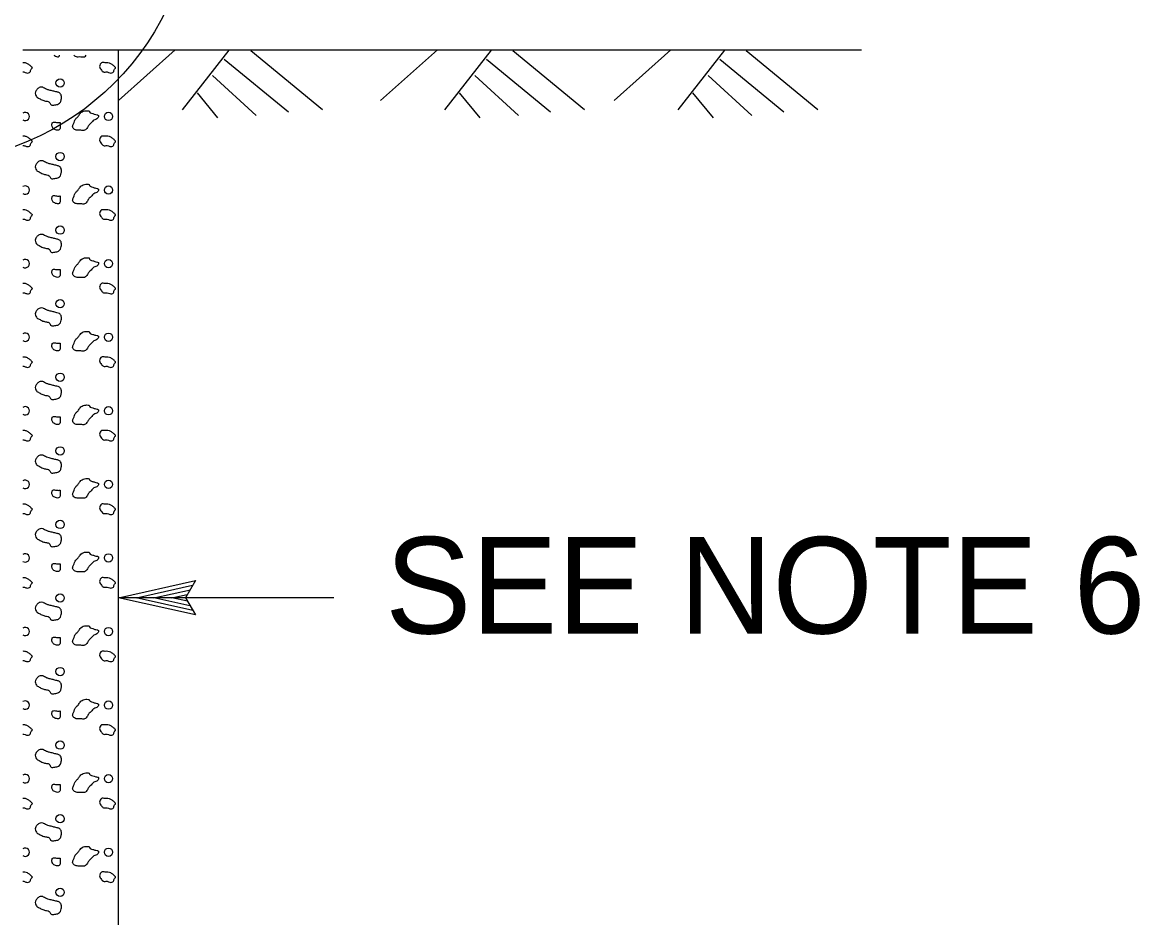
# Model space of a CAD drawing. Extents: x -894 to 866, y -476 to 714.
# Drawn here: x -124.4 to -37.5, y 225.8 to 295.3 of the extents above; entities that cross this region are included whole.
import ezdxf

# ---------------------------------------------------------------- set-up
doc = ezdxf.new("R2010")
doc.units = 0
for name, color, linetype in [('56 Stage 3 Anno', 7, 'Continuous'), ('57 Undefined', 7, 'Continuous'), ('59 Sndwall Anno', 7, 'Continuous'), ('60 Nongeo Data', 7, 'Continuous')]:
    doc.layers.add(name, color=color, linetype=linetype)

msp = doc.modelspace()

# ---------------------------------------------------------------- linework, layer by layer
at = {"layer": '56 Stage 3 Anno'}
for p, q in [((-116.918, 250.613), (-110.918, 251.943)), ((-110.918, 251.943), (-111.718, 250.613)), ((-110.918, 251.943), (-110.918, 251.943)), ((-115.527, 250.616), (-111.153, 251.584)), ((-114.155, 250.61), (-111.33, 251.237)), ((-100.188, 250.613), (-116.918, 250.613)), ((-110.918, 249.273), (-116.918, 250.613)), ((-116.918, 250.613), (-116.918, 250.613)), ((-111.135, 249.628), (-115.538, 250.612)), ((-111.368, 249.988), (-114.155, 250.61)), ((-112.774, 250.61), (-111.565, 250.877)), ((-111.544, 250.335), (-112.774, 250.61)), ((-111.718, 250.613), (-110.918, 249.273)), ((-110.918, 249.273), (-110.918, 249.273))]:
    msp.add_line(p, q, dxfattribs=at)
at = {"layer": '59 Sndwall Anno'}
for centre in [(-121.452, 290.611), (-117.691, 288.007), (-121.452, 284.895), (-117.691, 282.29), (-121.452, 279.178), (-117.691, 276.573), (-121.452, 273.461), (-117.691, 270.856), (-121.452, 267.744), (-117.691, 265.139), (-121.452, 262.027), (-117.691, 259.423), (-121.452, 256.311), (-117.691, 253.706), (-121.452, 250.594), (-117.691, 247.989), (-121.452, 244.877), (-117.691, 242.272), (-121.452, 239.16), (-117.691, 236.556), (-121.452, 233.443), (-117.691, 230.839), (-121.452, 227.727)]:
    msp.add_circle(centre, 0.323, dxfattribs=at)
for centre in [(-124.163, 288.007), (-124.163, 282.29), (-124.163, 276.573), (-124.163, 270.856), (-124.163, 265.139), (-124.163, 259.423), (-124.163, 253.706), (-124.163, 247.989), (-124.163, 242.272), (-124.163, 236.556), (-124.163, 230.839)]:
    msp.add_arc(centre, 0.323, 235.51906, 124.48094, dxfattribs=at)
for points in [[(-121.939, 292.778), (-121.809, 292.691), (-121.521, 292.691), (-121.5, 292.778)], [(-120.373, 292.778), (-120.337, 292.724), (-120.049, 292.652), (-119.834, 292.652), (-119.546, 292.652), (-119.42, 292.778)], [(-123.611, 291.8), (-123.774, 291.966), (-123.989, 292.11), (-124.205, 292.182), (-124.346, 292.182)], [(-124.346, 291.463), (-124.277, 291.463), (-124.061, 291.392), (-123.774, 291.463), (-123.702, 291.679), (-123.63, 291.751), (-123.611, 291.811)], [(-117.14, 291.8), (-117.302, 291.966), (-117.518, 292.11), (-117.733, 292.182), (-117.949, 292.182), (-118.236, 292.182), (-118.38, 291.895), (-118.236, 291.607), (-118.092, 291.463), (-117.805, 291.463), (-117.59, 291.392), (-117.302, 291.463), (-117.231, 291.679), (-117.159, 291.751), (-117.139, 291.811)], [(-122.795, 290.272), (-123.011, 290.272), (-123.226, 290.128), (-123.37, 289.913), (-123.298, 289.553), (-123.083, 289.409), (-122.795, 289.266), (-122.508, 289.194), (-122.292, 289.122), (-122.149, 288.907), (-121.862, 288.907), (-121.574, 288.978), (-121.431, 289.122), (-121.359, 289.338), (-121.359, 289.625), (-121.502, 289.841), (-121.718, 289.913), (-122.005, 289.985), (-122.292, 290.056), (-122.508, 290.128), (-122.806, 290.288)], [(-119.187, 288.444), (-119.546, 288.444), (-119.905, 288.228), (-120.049, 288.013), (-120.193, 287.869), (-120.337, 287.654), (-120.408, 287.438), (-120.48, 287.222), (-120.337, 287.007), (-120.049, 286.935), (-119.834, 286.935), (-119.546, 286.935), (-119.331, 287.151), (-119.187, 287.366), (-119.044, 287.51), (-118.828, 287.726), (-118.541, 287.869), (-118.469, 288.085), (-118.684, 288.157), (-118.9, 288.228), (-119.115, 288.3), (-119.187, 288.444)], [(-121.449, 287.55), (-121.737, 287.55), (-122.024, 287.55), (-122.096, 287.334), (-122.024, 287.119), (-121.809, 286.975), (-121.521, 286.975), (-121.449, 287.262), (-121.449, 287.478), (-121.449, 287.55)], [(-123.611, 286.083), (-123.774, 286.25), (-123.989, 286.393), (-124.205, 286.465), (-124.346, 286.465)], [(-124.346, 285.747), (-124.277, 285.747), (-124.061, 285.675), (-123.774, 285.747), (-123.702, 285.962), (-123.63, 286.034), (-123.611, 286.095)], [(-117.14, 286.083), (-117.302, 286.25), (-117.518, 286.393), (-117.733, 286.465), (-117.949, 286.465), (-118.236, 286.465), (-118.38, 286.178), (-118.236, 285.891), (-118.092, 285.747), (-117.805, 285.747), (-117.59, 285.675), (-117.302, 285.747), (-117.231, 285.962), (-117.159, 286.034), (-117.139, 286.095)], [(-122.795, 284.555), (-123.011, 284.555), (-123.226, 284.411), (-123.37, 284.196), (-123.298, 283.837), (-123.083, 283.693), (-122.795, 283.549), (-122.508, 283.477), (-122.292, 283.406), (-122.149, 283.19), (-121.862, 283.19), (-121.574, 283.262), (-121.431, 283.406), (-121.359, 283.621), (-121.359, 283.908), (-121.502, 284.124), (-121.718, 284.196), (-122.005, 284.268), (-122.292, 284.34), (-122.508, 284.411), (-122.806, 284.571)], [(-119.187, 282.727), (-119.546, 282.727), (-119.905, 282.512), (-120.049, 282.296), (-120.193, 282.152), (-120.337, 281.937), (-120.408, 281.721), (-120.48, 281.506), (-120.337, 281.29), (-120.049, 281.218), (-119.834, 281.218), (-119.546, 281.218), (-119.331, 281.434), (-119.187, 281.65), (-119.044, 281.793), (-118.828, 282.009), (-118.541, 282.152), (-118.469, 282.368), (-118.684, 282.44), (-118.9, 282.512), (-119.115, 282.584), (-119.187, 282.727)], [(-121.449, 281.833), (-121.737, 281.833), (-122.024, 281.833), (-122.096, 281.617), (-122.024, 281.402), (-121.809, 281.258), (-121.521, 281.258), (-121.449, 281.545), (-121.449, 281.761), (-121.449, 281.833)], [(-123.611, 280.367), (-123.774, 280.533), (-123.989, 280.677), (-124.205, 280.748), (-124.346, 280.748)], [(-117.14, 280.367), (-117.302, 280.533), (-117.518, 280.677), (-117.733, 280.748), (-117.949, 280.748), (-118.236, 280.748), (-118.38, 280.461), (-118.236, 280.174), (-118.092, 280.03), (-117.805, 280.03), (-117.59, 279.958), (-117.302, 280.03), (-117.231, 280.246), (-117.159, 280.317), (-117.139, 280.378)], [(-124.346, 280.03), (-124.277, 280.03), (-124.061, 279.958), (-123.774, 280.03), (-123.702, 280.246), (-123.63, 280.317), (-123.611, 280.378)], [(-122.795, 278.838), (-123.011, 278.838), (-123.226, 278.695), (-123.37, 278.479), (-123.298, 278.12), (-123.083, 277.976), (-122.795, 277.832), (-122.508, 277.76), (-122.292, 277.689), (-122.149, 277.473), (-121.862, 277.473), (-121.574, 277.545), (-121.431, 277.689), (-121.359, 277.904), (-121.359, 278.192), (-121.502, 278.407), (-121.718, 278.479), (-122.005, 278.551), (-122.292, 278.623), (-122.508, 278.695), (-122.806, 278.854)], [(-119.187, 277.011), (-119.546, 277.011), (-119.905, 276.795), (-120.049, 276.579), (-120.193, 276.435), (-120.337, 276.22), (-120.408, 276.004), (-120.48, 275.789), (-120.337, 275.573), (-120.049, 275.502), (-119.834, 275.502), (-119.546, 275.502), (-119.331, 275.717), (-119.187, 275.933), (-119.044, 276.076), (-118.828, 276.292), (-118.541, 276.435), (-118.469, 276.651), (-118.684, 276.723), (-118.9, 276.795), (-119.115, 276.867), (-119.187, 277.011)], [(-121.449, 276.116), (-121.737, 276.116), (-122.024, 276.116), (-122.096, 275.9), (-122.024, 275.685), (-121.809, 275.541), (-121.521, 275.541), (-121.449, 275.828), (-121.449, 276.044), (-121.449, 276.116)], [(-123.611, 274.65), (-123.774, 274.816), (-123.989, 274.96), (-124.205, 275.032), (-124.346, 275.032)], [(-124.346, 274.313), (-124.277, 274.313), (-124.061, 274.241), (-123.774, 274.313), (-123.702, 274.529), (-123.63, 274.6), (-123.611, 274.661)], [(-117.14, 274.65), (-117.302, 274.816), (-117.518, 274.96), (-117.733, 275.032), (-117.949, 275.032), (-118.236, 275.032), (-118.38, 274.745), (-118.236, 274.457), (-118.092, 274.313), (-117.805, 274.313), (-117.59, 274.241), (-117.302, 274.313), (-117.231, 274.529), (-117.159, 274.6), (-117.139, 274.661)], [(-122.795, 273.122), (-123.011, 273.122), (-123.226, 272.978), (-123.37, 272.762), (-123.298, 272.403), (-123.083, 272.259), (-122.795, 272.115), (-122.508, 272.044), (-122.292, 271.972), (-122.149, 271.756), (-121.862, 271.756), (-121.574, 271.828), (-121.431, 271.972), (-121.359, 272.187), (-121.359, 272.475), (-121.502, 272.691), (-121.718, 272.762), (-122.005, 272.834), (-122.292, 272.906), (-122.508, 272.978), (-122.806, 273.138)], [(-119.187, 271.294), (-119.546, 271.294), (-119.905, 271.078), (-120.049, 270.863), (-120.193, 270.719), (-120.337, 270.503), (-120.408, 270.288), (-120.48, 270.072), (-120.337, 269.857), (-120.049, 269.785), (-119.834, 269.785), (-119.546, 269.785), (-119.331, 270), (-119.187, 270.216), (-119.044, 270.36), (-118.828, 270.575), (-118.541, 270.719), (-118.469, 270.934), (-118.684, 271.006), (-118.9, 271.078), (-119.115, 271.15), (-119.187, 271.294)], [(-121.449, 270.399), (-121.737, 270.399), (-122.024, 270.399), (-122.096, 270.184), (-122.024, 269.968), (-121.809, 269.824), (-121.521, 269.824), (-121.449, 270.112), (-121.449, 270.327), (-121.449, 270.399)], [(-123.611, 268.933), (-123.774, 269.099), (-123.989, 269.243), (-124.205, 269.315), (-124.346, 269.315)], [(-117.14, 268.933), (-117.302, 269.099), (-117.518, 269.243), (-117.733, 269.315), (-117.949, 269.315), (-118.236, 269.315), (-118.38, 269.028), (-118.236, 268.74), (-118.092, 268.596), (-117.805, 268.596), (-117.59, 268.524), (-117.302, 268.596), (-117.231, 268.812), (-117.159, 268.884), (-117.139, 268.944)], [(-124.346, 268.596), (-124.277, 268.596), (-124.061, 268.524), (-123.774, 268.596), (-123.702, 268.812), (-123.63, 268.884), (-123.611, 268.944)], [(-122.795, 267.405), (-123.011, 267.405), (-123.226, 267.261), (-123.37, 267.045), (-123.298, 266.686), (-123.083, 266.543), (-122.795, 266.399), (-122.508, 266.327), (-122.292, 266.255), (-122.149, 266.039), (-121.862, 266.039), (-121.574, 266.111), (-121.431, 266.255), (-121.359, 266.471), (-121.359, 266.758), (-121.502, 266.974), (-121.718, 267.045), (-122.005, 267.117), (-122.292, 267.189), (-122.508, 267.261), (-122.806, 267.421)], [(-119.187, 265.577), (-119.546, 265.577), (-119.905, 265.361), (-120.049, 265.146), (-120.193, 265.002), (-120.337, 264.786), (-120.408, 264.571), (-120.48, 264.356), (-120.337, 264.14), (-120.049, 264.068), (-119.834, 264.068), (-119.546, 264.068), (-119.331, 264.284), (-119.187, 264.499), (-119.044, 264.643), (-118.828, 264.858), (-118.541, 265.002), (-118.469, 265.218), (-118.684, 265.289), (-118.9, 265.361), (-119.115, 265.433), (-119.187, 265.577)], [(-121.449, 264.682), (-121.737, 264.682), (-122.024, 264.682), (-122.096, 264.467), (-122.024, 264.251), (-121.809, 264.108), (-121.521, 264.108), (-121.449, 264.395), (-121.449, 264.611), (-121.449, 264.682)], [(-123.611, 263.216), (-123.774, 263.383), (-123.989, 263.526), (-124.205, 263.598), (-124.346, 263.598)], [(-124.346, 262.88), (-124.277, 262.88), (-124.061, 262.808), (-123.774, 262.88), (-123.702, 263.095), (-123.63, 263.167), (-123.611, 263.227)], [(-117.14, 263.216), (-117.302, 263.383), (-117.518, 263.526), (-117.733, 263.598), (-117.949, 263.598), (-118.236, 263.598), (-118.38, 263.311), (-118.236, 263.023), (-118.092, 262.88), (-117.805, 262.88), (-117.59, 262.808), (-117.302, 262.88), (-117.231, 263.095), (-117.159, 263.167), (-117.139, 263.227)], [(-122.795, 261.688), (-123.011, 261.688), (-123.226, 261.544), (-123.37, 261.329), (-123.298, 260.969), (-123.083, 260.826), (-122.795, 260.682), (-122.508, 260.61), (-122.292, 260.538), (-122.149, 260.322), (-121.862, 260.322), (-121.574, 260.394), (-121.431, 260.538), (-121.359, 260.754), (-121.359, 261.041), (-121.502, 261.257), (-121.718, 261.329), (-122.005, 261.4), (-122.292, 261.473), (-122.508, 261.544), (-122.806, 261.704)], [(-119.187, 259.86), (-119.546, 259.86), (-119.905, 259.644), (-120.049, 259.429), (-120.193, 259.285), (-120.337, 259.07), (-120.408, 258.854), (-120.48, 258.639), (-120.337, 258.423), (-120.049, 258.351), (-119.834, 258.351), (-119.546, 258.351), (-119.331, 258.567), (-119.187, 258.782), (-119.044, 258.926), (-118.828, 259.141), (-118.541, 259.285), (-118.469, 259.501), (-118.684, 259.572), (-118.9, 259.644), (-119.115, 259.717), (-119.187, 259.86)], [(-121.449, 258.966), (-121.737, 258.966), (-122.024, 258.966), (-122.096, 258.75), (-122.024, 258.534), (-121.809, 258.391), (-121.521, 258.391), (-121.449, 258.678), (-121.449, 258.894), (-121.449, 258.966)], [(-123.611, 257.5), (-123.774, 257.666), (-123.989, 257.81), (-124.205, 257.882), (-124.346, 257.882)], [(-124.346, 257.163), (-124.277, 257.163), (-124.061, 257.091), (-123.774, 257.163), (-123.702, 257.378), (-123.63, 257.45), (-123.611, 257.51)], [(-117.14, 257.5), (-117.302, 257.666), (-117.518, 257.81), (-117.733, 257.882), (-117.949, 257.882), (-118.236, 257.882), (-118.38, 257.594), (-118.236, 257.306), (-118.092, 257.163), (-117.805, 257.163), (-117.59, 257.091), (-117.302, 257.163), (-117.231, 257.378), (-117.159, 257.45), (-117.139, 257.51)], [(-122.795, 255.971), (-123.011, 255.971), (-123.226, 255.828), (-123.37, 255.612), (-123.298, 255.252), (-123.083, 255.109), (-122.795, 254.965), (-122.508, 254.893), (-122.292, 254.821), (-122.149, 254.606), (-121.862, 254.606), (-121.574, 254.678), (-121.431, 254.821), (-121.359, 255.037), (-121.359, 255.325), (-121.502, 255.54), (-121.718, 255.612), (-122.005, 255.684), (-122.292, 255.756), (-122.508, 255.828), (-122.806, 255.987)], [(-119.187, 254.143), (-119.546, 254.143), (-119.905, 253.928), (-120.049, 253.712), (-120.193, 253.569), (-120.337, 253.353), (-120.408, 253.137), (-120.48, 252.922), (-120.337, 252.706), (-120.049, 252.634), (-119.834, 252.634), (-119.546, 252.634), (-119.331, 252.85), (-119.187, 253.065), (-119.044, 253.209), (-118.828, 253.425), (-118.541, 253.569), (-118.469, 253.784), (-118.684, 253.856), (-118.9, 253.928), (-119.115, 254), (-119.187, 254.143)], [(-121.449, 253.249), (-121.737, 253.249), (-122.024, 253.249), (-122.096, 253.033), (-122.024, 252.818), (-121.809, 252.674), (-121.521, 252.674), (-121.449, 252.962), (-121.449, 253.177), (-121.449, 253.249)], [(-123.611, 251.783), (-123.774, 251.949), (-123.989, 252.093), (-124.205, 252.165), (-124.346, 252.165)], [(-117.14, 251.783), (-117.302, 251.949), (-117.518, 252.093), (-117.733, 252.165), (-117.949, 252.165), (-118.236, 252.165), (-118.38, 251.877), (-118.236, 251.59), (-118.092, 251.446), (-117.805, 251.446), (-117.59, 251.374), (-117.302, 251.446), (-117.231, 251.662), (-117.159, 251.734), (-117.139, 251.794)], [(-124.346, 251.446), (-124.277, 251.446), (-124.061, 251.374), (-123.774, 251.446), (-123.702, 251.662), (-123.63, 251.734), (-123.611, 251.794)], [(-122.795, 250.254), (-123.011, 250.254), (-123.226, 250.111), (-123.37, 249.895), (-123.298, 249.536), (-123.083, 249.392), (-122.795, 249.249), (-122.508, 249.176), (-122.292, 249.105), (-122.149, 248.889), (-121.862, 248.889), (-121.574, 248.961), (-121.431, 249.105), (-121.359, 249.32), (-121.359, 249.608), (-121.502, 249.823), (-121.718, 249.895), (-122.005, 249.967), (-122.292, 250.039), (-122.508, 250.111), (-122.806, 250.27)], [(-119.187, 248.426), (-119.546, 248.426), (-119.905, 248.211), (-120.049, 247.995), (-120.193, 247.852), (-120.337, 247.636), (-120.408, 247.421), (-120.48, 247.205), (-120.337, 246.989), (-120.049, 246.917), (-119.834, 246.917), (-119.546, 246.917), (-119.331, 247.133), (-119.187, 247.349), (-119.044, 247.492), (-118.828, 247.708), (-118.541, 247.852), (-118.469, 248.067), (-118.684, 248.139), (-118.9, 248.211), (-119.115, 248.283), (-119.187, 248.426)], [(-121.449, 247.532), (-121.737, 247.532), (-122.024, 247.532), (-122.096, 247.317), (-122.024, 247.101), (-121.809, 246.957), (-121.521, 246.957), (-121.449, 247.245), (-121.449, 247.46), (-121.449, 247.532)], [(-123.611, 246.066), (-123.774, 246.232), (-123.989, 246.376), (-124.205, 246.448), (-124.346, 246.448)], [(-124.346, 245.729), (-124.277, 245.729), (-124.061, 245.657), (-123.774, 245.729), (-123.702, 245.945), (-123.63, 246.017), (-123.611, 246.077)], [(-117.14, 246.066), (-117.302, 246.232), (-117.518, 246.376), (-117.733, 246.448), (-117.949, 246.448), (-118.236, 246.448), (-118.38, 246.16), (-118.236, 245.873), (-118.092, 245.729), (-117.805, 245.729), (-117.59, 245.657), (-117.302, 245.729), (-117.231, 245.945), (-117.159, 246.017), (-117.139, 246.077)], [(-122.795, 244.538), (-123.011, 244.538), (-123.226, 244.394), (-123.37, 244.178), (-123.298, 243.819), (-123.083, 243.675), (-122.795, 243.532), (-122.508, 243.46), (-122.292, 243.388), (-122.149, 243.172), (-121.862, 243.172), (-121.574, 243.244), (-121.431, 243.388), (-121.359, 243.604), (-121.359, 243.891), (-121.502, 244.106), (-121.718, 244.178), (-122.005, 244.25), (-122.292, 244.322), (-122.508, 244.394), (-122.806, 244.554)], [(-119.187, 242.71), (-119.546, 242.71), (-119.905, 242.494), (-120.049, 242.278), (-120.193, 242.135), (-120.337, 241.919), (-120.408, 241.704), (-120.48, 241.488), (-120.337, 241.273), (-120.049, 241.201), (-119.834, 241.201), (-119.546, 241.201), (-119.331, 241.416), (-119.187, 241.632), (-119.044, 241.776), (-118.828, 241.991), (-118.541, 242.135), (-118.469, 242.351), (-118.684, 242.422), (-118.9, 242.494), (-119.115, 242.566), (-119.187, 242.71)], [(-121.449, 241.815), (-121.737, 241.815), (-122.024, 241.815), (-122.096, 241.6), (-122.024, 241.384), (-121.809, 241.24), (-121.521, 241.24), (-121.449, 241.528), (-121.449, 241.743), (-121.449, 241.815)], [(-123.611, 240.349), (-123.774, 240.515), (-123.989, 240.659), (-124.205, 240.731), (-124.346, 240.731)], [(-117.14, 240.349), (-117.302, 240.515), (-117.518, 240.659), (-117.733, 240.731), (-117.949, 240.731), (-118.236, 240.731), (-118.38, 240.444), (-118.236, 240.156), (-118.092, 240.012), (-117.805, 240.012), (-117.59, 239.941), (-117.302, 240.012), (-117.231, 240.228), (-117.159, 240.3), (-117.139, 240.36)], [(-124.346, 240.012), (-124.277, 240.012), (-124.061, 239.941), (-123.774, 240.012), (-123.702, 240.228), (-123.63, 240.3), (-123.611, 240.36)], [(-122.795, 238.821), (-123.011, 238.821), (-123.226, 238.677), (-123.37, 238.462), (-123.298, 238.102), (-123.083, 237.958), (-122.795, 237.815), (-122.508, 237.743), (-122.292, 237.671), (-122.149, 237.456), (-121.862, 237.456), (-121.574, 237.527), (-121.431, 237.671), (-121.359, 237.887), (-121.359, 238.174), (-121.502, 238.39), (-121.718, 238.462), (-122.005, 238.534), (-122.292, 238.605), (-122.508, 238.677), (-122.806, 238.837)], [(-119.187, 236.993), (-119.546, 236.993), (-119.905, 236.777), (-120.049, 236.562), (-120.193, 236.418), (-120.337, 236.202), (-120.408, 235.987), (-120.48, 235.771), (-120.337, 235.556), (-120.049, 235.484), (-119.834, 235.484), (-119.546, 235.484), (-119.331, 235.7), (-119.187, 235.915), (-119.044, 236.059), (-118.828, 236.275), (-118.541, 236.418), (-118.469, 236.633), (-118.684, 236.706), (-118.9, 236.777), (-119.115, 236.849), (-119.187, 236.993)], [(-121.449, 236.099), (-121.737, 236.099), (-122.024, 236.099), (-122.096, 235.883), (-122.024, 235.667), (-121.809, 235.524), (-121.521, 235.524), (-121.449, 235.811), (-121.449, 236.026), (-121.449, 236.099)], [(-123.611, 234.632), (-123.774, 234.799), (-123.989, 234.942), (-124.205, 235.014), (-124.346, 235.014)], [(-124.346, 234.296), (-124.277, 234.296), (-124.061, 234.224), (-123.774, 234.296), (-123.702, 234.511), (-123.63, 234.583), (-123.611, 234.643)], [(-117.14, 234.632), (-117.302, 234.799), (-117.518, 234.942), (-117.733, 235.014), (-117.949, 235.014), (-118.236, 235.014), (-118.38, 234.727), (-118.236, 234.44), (-118.092, 234.296), (-117.805, 234.296), (-117.59, 234.224), (-117.302, 234.296), (-117.231, 234.511), (-117.159, 234.583), (-117.139, 234.643)], [(-122.795, 233.104), (-123.011, 233.104), (-123.226, 232.96), (-123.37, 232.745), (-123.298, 232.386), (-123.083, 232.242), (-122.795, 232.098), (-122.508, 232.026), (-122.292, 231.954), (-122.149, 231.739), (-121.862, 231.739), (-121.574, 231.811), (-121.431, 231.954), (-121.359, 232.17), (-121.359, 232.457), (-121.502, 232.673), (-121.718, 232.745), (-122.005, 232.817), (-122.292, 232.889), (-122.508, 232.96), (-122.806, 233.12)], [(-119.187, 231.276), (-119.546, 231.276), (-119.905, 231.061), (-120.049, 230.845), (-120.193, 230.701), (-120.337, 230.486), (-120.408, 230.27), (-120.48, 230.054), (-120.337, 229.839), (-120.049, 229.767), (-119.834, 229.767), (-119.546, 229.767), (-119.331, 229.983), (-119.187, 230.198), (-119.044, 230.342), (-118.828, 230.558), (-118.541, 230.701), (-118.469, 230.917), (-118.684, 230.989), (-118.9, 231.061), (-119.115, 231.132), (-119.187, 231.276)], [(-121.449, 230.382), (-121.737, 230.382), (-122.024, 230.382), (-122.096, 230.166), (-122.024, 229.951), (-121.809, 229.807), (-121.521, 229.807), (-121.449, 230.094), (-121.449, 230.31), (-121.449, 230.382)], [(-123.611, 228.916), (-123.774, 229.082), (-123.989, 229.226), (-124.205, 229.297), (-124.346, 229.297)], [(-117.14, 228.916), (-117.302, 229.082), (-117.518, 229.226), (-117.733, 229.297), (-117.949, 229.297), (-118.236, 229.297), (-118.38, 229.01), (-118.236, 228.723), (-118.092, 228.579), (-117.805, 228.579), (-117.59, 228.507), (-117.302, 228.579), (-117.231, 228.795), (-117.159, 228.866), (-117.139, 228.927)], [(-124.346, 228.579), (-124.277, 228.579), (-124.061, 228.507), (-123.774, 228.579), (-123.702, 228.795), (-123.63, 228.866), (-123.611, 228.927)], [(-122.795, 227.387), (-123.011, 227.387), (-123.226, 227.243), (-123.37, 227.028), (-123.298, 226.669), (-123.083, 226.525), (-122.795, 226.381), (-122.508, 226.309), (-122.292, 226.238), (-122.149, 226.022), (-121.862, 226.022), (-121.574, 226.094), (-121.431, 226.238), (-121.359, 226.453), (-121.359, 226.741), (-121.502, 226.956), (-121.718, 227.028), (-122.005, 227.1), (-122.292, 227.172), (-122.508, 227.243), (-122.806, 227.403)]]:
    msp.add_spline(points, degree=3, dxfattribs=at)
at = {"layer": '60 Nongeo Data'}
for p, q in [((-116.918, 293.169), (-124.357, 293.169)), ((-112.512, 293.18), (-116.918, 289.258)), ((-116.918, 193.169), (-116.918, 293.169)), ((-59.152, 293.169), (-116.918, 293.169)), ((-108.334, 293.151), (-111.966, 288.528)), ((-106.638, 293.132), (-101.069, 288.547)), ((-92.132, 293.18), (-96.538, 289.258)), ((-87.955, 293.151), (-91.587, 288.528)), ((-86.259, 293.132), (-80.689, 288.547)), ((-73.994, 293.18), (-78.4, 289.258)), ((-69.817, 293.151), (-73.449, 288.528)), ((-68.121, 293.132), (-62.551, 288.547)), ((-108.692, 292.457), (-103.713, 288.358)), ((-88.312, 292.457), (-83.333, 288.358)), ((-70.174, 292.457), (-65.195, 288.358)), ((-109.602, 291.182), (-106.202, 288.086)), ((-89.222, 291.182), (-85.823, 288.086)), ((-71.084, 291.182), (-67.685, 288.086)), ((-110.808, 289.855), (-109.216, 287.9)), ((-90.429, 289.855), (-88.836, 287.9)), ((-72.291, 289.855), (-70.698, 287.9))]:
    msp.add_line(p, q, dxfattribs=at)
for points in [[(-86.007, 293.169), (-116.918, 293.169)], [(-116.918, 293.169), (-116.918, 293.169)]]:
    msp.add_lwpolyline(points, dxfattribs=at)
msp.add_circle((-132.152, 305.505), 21.081, dxfattribs=at)

# ---------------------------------------------------------------- texts
at = {"layer": '57 Undefined'}
msp.add_text('SEE NOTE 6', height=7.5, dxfattribs=at).set_placement((-96.181, 247.833))

doc.saveas('drawing.dxf')
